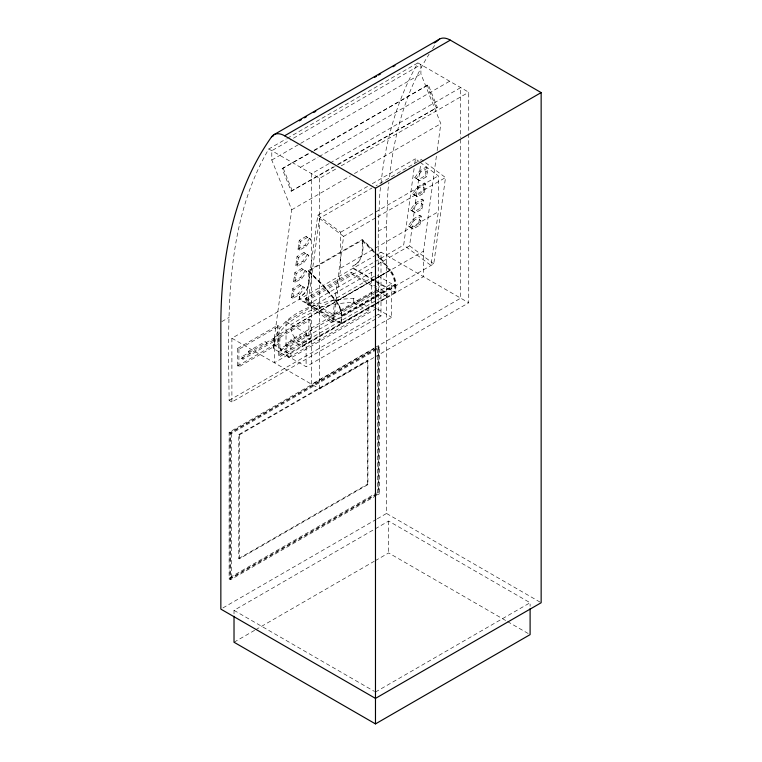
<?xml version="1.0" encoding="UTF-8"?>
<svg xmlns="http://www.w3.org/2000/svg" width="762" height="762" viewBox="0 0 762 762"><rect width="100%" height="100%" fill="white"/><g stroke="black" fill="none" stroke-linecap="round" stroke-linejoin="round"><path stroke-width="0.57" stroke-dasharray="3.81 2.86" d="M540.125 602.142L386.524 513.464L386.524 226.505L387.963 189.881L388.906 182.289M468.735 133.864L468.735 302.8L381 252.146L381 315.916L231.896 402.003L229.133 400.402C228.162 315.792 224.342 224.742 268.796 148.971L286.274 138.875M375.152 316.097L378.238 314.315L378.238 231.286L379.857 192.576L380.914 184.585M389.582 176.879C394.23 133.96 405.841 90.83 429.13 54.14M381.057 183.442C385.248 141.341 396.992 99.812 417.9 62.884L468.735 92.231L468.735 132.683M374.418 305L274.377 362.76L274.377 337.252L291.713 209.788L271.796 160.03L271.796 150.705L289.284 140.608M291.475 297.428L292.665 288.655L299.571 284.664L304.476 287.684L299.742 294.465L292.837 298.447L291.475 297.428L298.371 293.446L303.114 286.664M293.656 281.34L294.856 272.567L301.752 268.576L306.667 271.596L301.923 278.368L295.027 282.359L293.656 281.34L300.561 277.358L305.305 270.577M295.847 265.252L297.037 256.47L303.943 252.489L308.858 255.499L304.114 262.28L297.209 266.271L295.847 265.252L302.752 261.261L307.486 254.479M298.037 249.155L299.228 240.382L306.133 236.401L311.039 239.411L306.305 246.193L299.399 250.174L298.037 249.155L304.933 245.173L309.677 238.392M292.837 298.447L294.027 289.674L300.933 285.683L304.476 287.684M295.027 282.359L296.218 273.577L303.124 269.596L306.667 271.596M297.209 266.271L298.409 257.489L305.305 253.508L308.858 255.499M299.399 250.174L300.59 241.402L307.496 237.411L311.039 239.411M317.802 215.141L340.69 232.21L340.69 268.091L333.394 321.812L306.067 301.447L317.802 215.141L368.151 186.071M376.552 296.894L331.899 322.678L307.724 304.657L319.459 218.351L371.932 188.052M331.899 322.678L343.633 236.372L376.561 217.361M374.914 261.699L403.689 245.088L414.157 168.116M414.785 163.449L415.423 158.782L419.243 161.63M377.695 264.262L409.585 245.84L420.691 164.201M408.242 225.971L411.785 227.962L418.69 223.98L419.881 215.208L421.253 216.218L420.053 225L413.156 228.981L408.242 225.971L412.985 219.189L419.881 215.208M410.432 209.874L413.976 211.874L420.881 207.893L422.072 199.111L423.434 200.13L422.243 208.912L415.338 212.893L410.432 209.874L415.166 203.102L422.072 199.111M412.613 193.786L416.166 195.786L423.062 191.795L424.263 183.023L425.625 184.042L424.434 192.815L417.528 196.806L412.613 193.786L417.357 187.004L424.263 183.023M414.804 177.698L418.348 179.699L425.253 175.708L426.444 166.935L419.548 170.917L414.804 177.698L419.719 180.708L426.615 176.727L427.815 167.954L420.91 171.936L416.176 178.718M375.152 304.581L423.491 276.673L423.491 251.165L436.521 155.277M437.159 150.6L440.817 123.701L420.91 73.943L420.91 64.618L290.312 140.018M420.195 162.335L438.321 175.851L438.321 211.731L431.016 265.452L403.689 245.088M377.171 296.542L433.768 263.862L445.503 177.565L421.319 159.544L376.047 185.68M432.53 48.701L435.464 44.025M413.985 194.805L418.719 188.024L425.625 184.042M411.794 210.893L416.538 204.121L423.434 200.13M409.604 226.99L414.347 220.208L421.253 216.218M287.303 138.284L417.9 62.884M271.796 160.03L420.91 73.943M334.499 166.726L291.16 191.205L282.14 168.65L309.896 152.629M314.011 150.247L428.292 84.82L437.312 107.366L335.528 166.135M282.14 168.65L313.134 151.305M314.163 150.705L428.292 84.82M300.542 167.297L318.03 157.21M319.059 156.61L449.656 81.22M329.07 163.582L311.591 173.679L311.591 384.248L374.323 348.024M330.098 162.992L460.696 87.592L460.696 137.56M291.16 191.205L333.318 166.868M337.433 164.497L437.312 107.366M268.796 148.971L319.63 178.318L337.109 168.221M341.224 165.849L468.735 92.231M291.713 209.788L350.32 175.946M354.435 173.565L440.817 123.701M372.266 183.699L415.423 158.782M340.69 232.21L374.609 212.636M375.637 212.036L438.321 175.851M377.59 216.77L445.503 177.565M341.728 323.24L299.79 299.028L299.79 296.647A38.538 22.25 60 0 0 308.762 271.062L323.155 285.093L336.528 301.18A16.221 9.363 60 0 1 341.728 315.268L341.728 323.879L299.237 299.342L299.237 296.97A38.538 22.25 60 0 0 308.21 271.386L308.21 270.729L362.36 239.468L374.475 251.26M221.771 321.631L229.133 317.373M378.238 231.286L386.524 226.505M340.69 268.091L374.609 248.517M375.637 247.917L438.321 211.731M299.237 296.97L299.79 296.647M374.313 280.807L352.835 268.405L352.835 266.024L353.387 265.709A38.538 22.25 60 0 0 362.36 240.125L362.36 239.468M231.896 402.003L231.896 338.233L381 252.146M374.647 292.075L333.137 316.04L305.524 300.104L305.524 298.504L351.092 272.205L376.657 286.969M305.524 300.104L351.092 273.796L376.657 288.56M306.067 301.447L373.885 262.29M307.724 304.657L376.666 264.852M237.534 348.453L277.568 325.336L278.949 326.126L278.949 343.672L238.916 366.779L237.534 365.989L237.534 348.453L238.916 349.244L278.949 326.126M376.418 326.117L306.105 366.712L286.026 355.121L286.026 321.64L371.627 272.225L374.561 273.92M374.475 276.225L290.913 324.469L290.913 327.65A11.049 6.372 60 0 0 298.723 341.185L302.209 343.195L376.599 300.247M248.526 351.253L249.907 352.054L273.377 338.499L274.758 339.3L274.758 340.89L243.011 359.226L241.63 358.426L241.63 356.835L248.526 352.844L248.526 351.253L265.1 341.69L266.481 342.49L266.481 344.081L265.1 343.281L265.1 341.69M308.21 270.729L322.755 284.883L336.28 301.142L374.085 279.321M375.104 278.73L390.43 269.881A17.002 9.811 60 0 1 395.878 284.645L395.878 292.618L374.866 280.483M290.913 327.65L390.125 270.243L376.742 254.146M274.377 337.252L374.123 279.664M375.152 279.073L423.491 251.165M278.521 336.613L308.896 319.078L310.277 319.878L310.277 339.004L279.902 356.54L278.521 355.74L278.521 336.613L279.902 337.414L310.277 319.878M241.63 358.426L274.758 339.3M237.534 365.989L277.568 342.871L278.949 343.672M305.524 298.504L333.137 314.449L376.676 289.312M376.514 308.524L290.913 357.94L290.913 339.862L376.514 290.446M375.666 291.494L378.704 289.741L378.704 288.15M374.132 297.647L281.75 351.006L280.368 350.206L280.368 348.615L285.893 345.424L285.893 343.833L299.695 335.861L301.076 336.652L301.076 338.252L299.695 337.452L299.695 335.861M286.026 321.64L306.105 333.232L374.38 293.818M375.399 293.227L391.697 283.816L391.697 317.297L377.438 325.526M285.893 343.833L287.274 344.624L306.6 333.47L307.981 334.261L307.981 335.861L306.6 335.061L306.6 333.47M280.368 350.206L307.981 334.261M373.866 304.686L341.176 323.555L341.176 315.582L373.866 296.713M374.894 296.123L395.326 284.321A16.221 9.363 60 0 0 390.125 270.243M374.418 297.028L341.728 315.906A17.002 9.811 60 0 0 336.28 301.142M375.437 296.437L395.878 284.645M375.152 297.056L384.324 291.76L387.81 293.78L387.81 296.961L377.619 302.847M278.521 355.74L308.896 338.204L310.277 339.004M377.619 299.657L387.81 293.78M286.026 355.121L371.627 305.705L374.561 307.4M374.894 304.095L395.326 292.294L395.326 284.321M290.913 339.862L302.209 346.386L376.599 303.438M288.788 357.464L368.865 311.229L368.865 307.296L353.673 298.533A83.658 48.301 0 0 0 273.596 344.757L273.596 348.691L288.788 357.464L288.788 353.53L273.596 344.757M229.133 400.402L374.123 316.697M375.352 347.434L460.696 298.161L460.696 138.751M376.533 495.452L230.515 579.758L229.133 578.958L229.133 432.292L376.18 347.386M376.39 348.224L229.962 432.768L229.962 577.52L231.343 578.32L378.79 493.185L378.79 348.434L377.409 347.634L377.409 492.395L379.619 493.671L379.619 346.996L378.238 346.205L378.238 492.871M376.533 348.777L230.515 433.083L230.515 579.758M377.561 348.186L379.619 346.996M229.133 432.292L231.343 433.568L378.79 348.434M238.773 434.569L367.379 360.312L367.932 360.636L367.932 484.594L239.325 558.841L238.773 558.527L238.773 434.569L239.325 434.883L367.932 360.636M231.896 338.233L319.63 388.887L374.132 357.416M375.161 356.826L468.735 302.8M238.773 558.527L367.379 484.27L367.932 484.594M229.962 577.52L376.39 492.985M229.133 578.958L376.18 494.062M377.561 494.852L379.619 493.671M222.904 607.933L376.228 519.408M377.257 518.817L386.524 513.464M234.02 613.886L234.02 610.343L374.218 529.399M375.247 528.809L388.649 521.075L530.104 602.742L530.104 606.285M234.02 642.233L254.632 630.326M255.67 629.726L374.218 561.289M375.247 560.689L388.649 552.955L506.53 621.011M375.476 692.02L530.104 602.742M377.523 275.634L391.697 283.816M373.847 279.892L353.387 268.081L353.387 265.709M375.333 281.397L394.773 292.618L394.773 284.645A16.221 9.363 60 0 0 389.572 270.558L376.19 254.47M377.542 291.036L387.81 296.961M377.523 309.105L391.697 317.297M378.238 314.315L381 315.916M273.596 348.691A83.658 48.301 0 0 1 353.673 302.466L368.865 311.229M285.893 345.424L287.274 346.224L287.274 344.624M274.758 340.89L273.377 340.09L273.377 338.499M280.368 348.615L281.75 349.406L281.75 351.006M248.526 352.844L249.907 353.644L249.907 352.054M241.63 356.835L243.011 357.635L243.011 359.226M507.559 621.601L529.085 634.032M234.02 610.343L374.456 691.42M425.853 171.317L427.215 172.336M419.548 170.917L420.91 171.936M425.253 175.708L426.615 176.727M418.348 179.699L419.719 180.708M423.662 187.414L425.025 188.433M417.357 187.004L418.719 188.024M423.062 191.795L424.434 192.815M416.166 195.786L417.528 196.806M421.472 203.502L422.843 204.521M415.166 203.102L416.538 204.121M420.881 207.893L422.243 208.912M413.976 211.874L415.338 212.893M419.291 219.589L420.653 220.609M412.985 219.189L414.347 220.208M418.69 223.98L420.053 225M411.785 227.962L413.156 228.981M409.585 245.84L433.768 263.862M319.459 218.351L343.633 236.372M306.133 236.401L307.496 237.411M299.228 240.382L300.59 241.402M304.933 245.173L306.305 246.193M298.628 244.773L299.999 245.793M303.943 252.489L305.305 253.508M297.037 256.47L298.409 257.489M302.752 261.261L304.114 262.28M296.447 260.861L297.809 261.88M301.752 268.576L303.124 269.596M294.856 272.567L296.218 273.577M300.561 277.358L301.923 278.368M294.256 276.949L295.618 277.968M299.571 284.664L300.933 285.683M292.665 288.655L294.027 289.674M298.371 293.446L299.742 294.465M292.065 293.046L293.437 294.056M374.342 251.812L362.36 240.125L308.21 271.386L322.602 285.407L335.975 301.495A16.221 9.363 60 0 1 341.176 315.582M374.504 252.813L361.807 240.44A38.538 22.25 60 0 1 352.835 266.024M376.904 253.622L390.43 269.881M427.101 84.953L436.131 107.509M283.321 168.516L292.351 191.062M388.649 521.075L388.649 552.955M371.627 272.225L371.627 305.705M367.379 360.312L367.379 484.27M353.673 298.533L353.673 302.466M351.092 272.205L351.092 273.796M333.137 314.449L333.137 316.04M319.63 178.318L319.63 388.887M308.896 319.078L308.896 338.204M306.105 333.232L306.105 366.712M302.209 343.195L302.209 346.386M279.902 337.414L279.902 356.54M277.568 325.336L277.568 342.871M239.325 434.883L239.325 558.841M238.916 349.244L238.916 366.779M231.343 433.568L231.343 578.32M384.324 291.76A11.049 6.372 60 0 1 376.78 280.721"/><path stroke-width="1.14" d="M273.606 135.684L271.548 136.865C233.686 190.548 221.256 257.575 220.847 322.155L220.847 609.114L375.476 698.392L541.153 602.742L541.153 92.593L450.304 40.138A21.479 12.402 60 0 0 437.931 40.357M273.958 134.684L439.636 39.033M299.333 120.825L301.39 119.644M304.476 117.853L306.534 116.672M313.734 112.509L315.792 111.319M374.447 77.457L376.504 76.267M378.562 75.086L380.619 73.895M392.973 66.761L395.03 65.58M434.13 42.996L437.217 41.215M271.548 136.865A21.479 12.402 60 0 1 284.626 135.788L450.304 40.138M284.626 135.788L375.476 188.243L541.153 92.593M234.02 616.248L234.02 642.233L375.476 723.9L530.104 634.622L530.104 608.648M375.476 188.243L375.476 723.9"/></g></svg>
